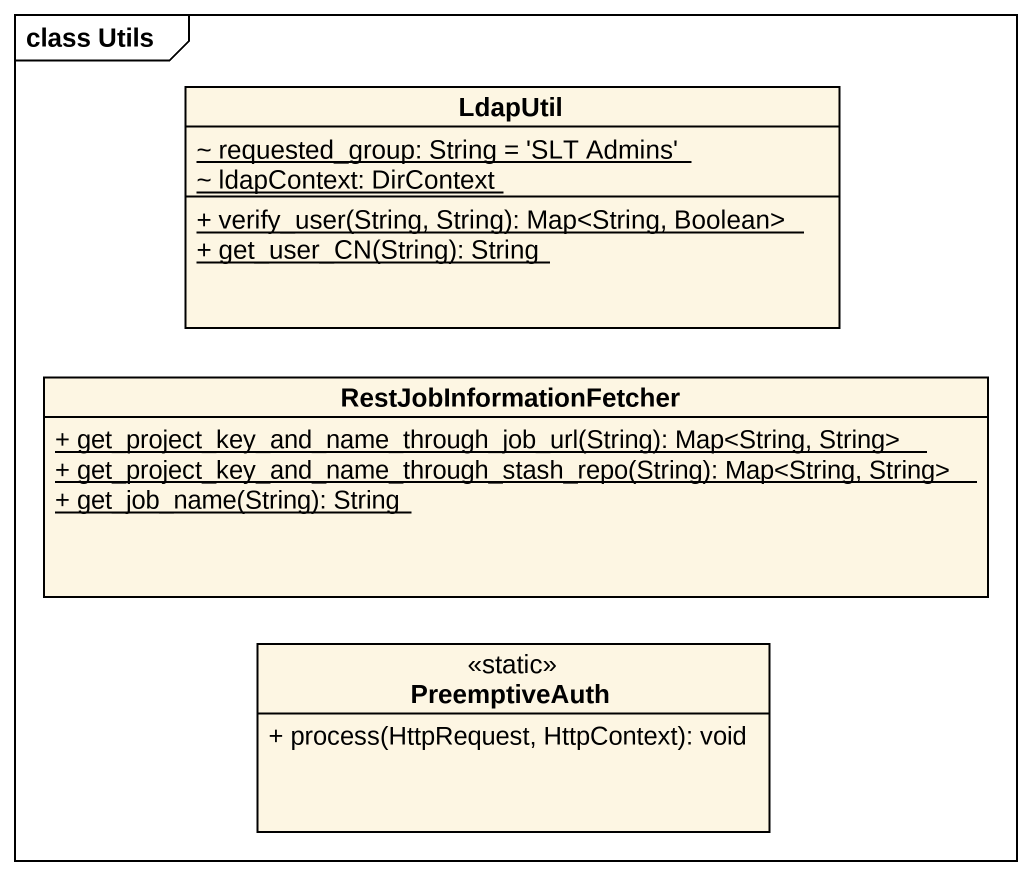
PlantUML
@startuml
mainframe class Utils
hide circle
hide empty members
skinparam classAttributeIconSize 0
class LdapUtil {
  {static} ~ requested_group: String = 'SLT Admins'
  {static} ~ ldapContext: DirContext
  {static} + verify_user(String, String): Map<String, Boolean>
  {static} + get_user_CN(String): String
}
class RestJobInformationFetcher {
  {static} + get_project_key_and_name_through_job_url(String): Map<String, String>
  {static} + get_project_key_and_name_through_stash_repo(String): Map<String, String>
  {static} + get_job_name(String): String
}
class PreemptiveAuth <<static>> {
  + process(HttpRequest, HttpContext): void
}
@enduml
